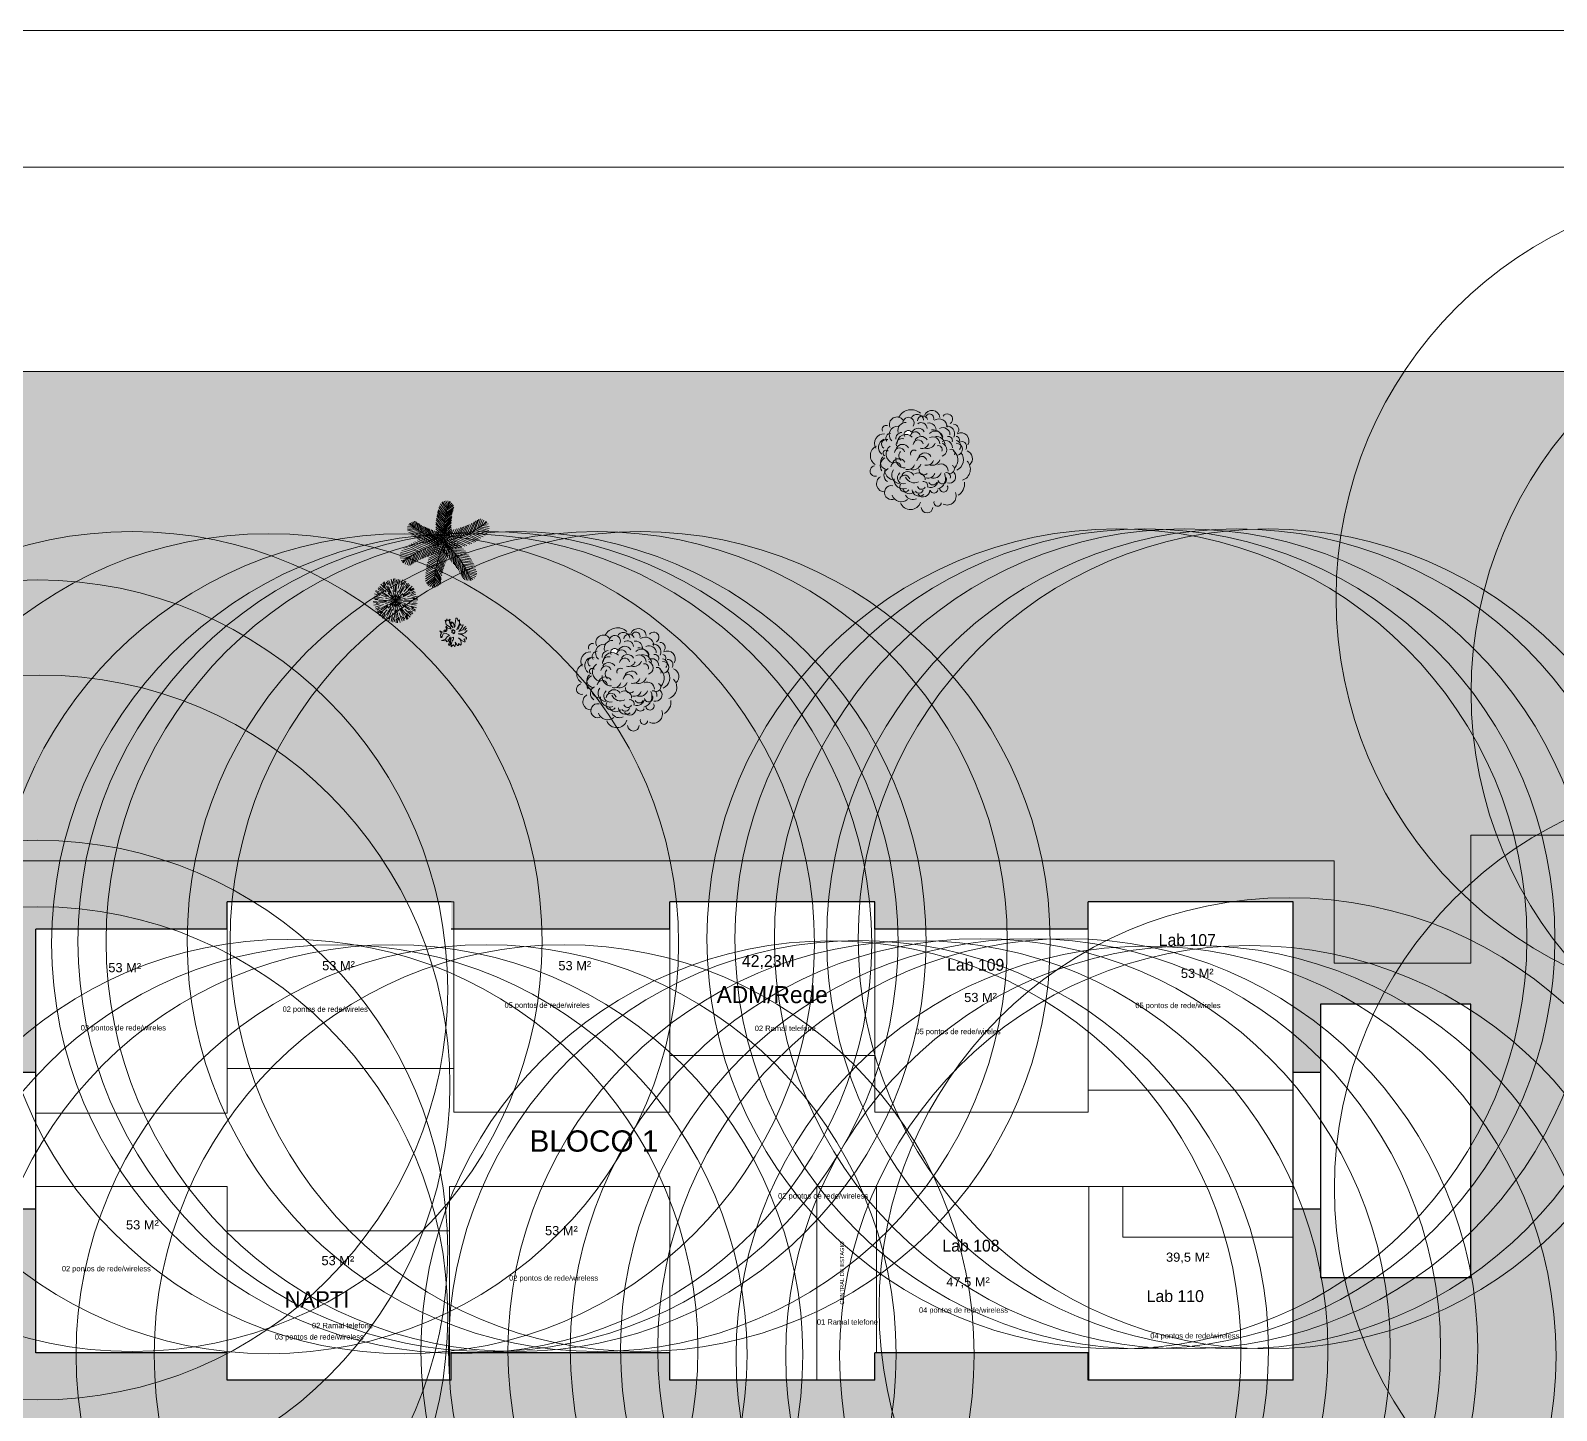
# Model space of a CAD drawing. Header units: millimetres. Extents: x 664 to 1534, y 1164 to 2765.
# Drawn here: x 732.8 to 788.6, y 1377.7 to 1428.2 of the extents above; entities that cross this region are included whole.
import ezdxf

# ---------------------------------------------------------------- set-up
doc = ezdxf.new("R2010")
doc.units = ezdxf.units.MM
doc.layers.get('0').update_dxf_attribs({"lineweight": 20})
for name, color, linetype, lineweight in [('Alambrado', 7, 'Continuous', 15), ('Arvores', 84, 'Continuous', 20), ('Barra', 9, 'Continuous', 9), ('Calçadas', 7, 'Continuous', 13), ('Jardim', 92, 'Continuous', 20), ('Linha', 6, 'Continuous', 20), ('Paredes', 5, 'Continuous', 25)]:
    doc.layers.add(name, color=color, linetype=linetype, lineweight=lineweight)
doc.styles.add('Arial', font='arial.ttf')
doc.linetypes.add('FENCELINE1', pattern='A,6.35,-2.54,[133,ltypeshp.shx,S=2.54,R=0,X=-2.54,Y=0],-2.54,25.4', length=36.83)
pattern_1 = [(210, (175.9079, -101.2197), (-0.26295997, -0.98137997), [0.1905, -1.24634]), (165, (175.9079, -101.2197), (-0.26296015, -0.98138064), [0.1905, -0.8255]), (255, (175.9079, -101.2197), (0.98138064, -0.26296015), [0.1905, -0.8255])]

msp = doc.modelspace()

# ---------------------------------------------------------------- hatches: boundary and pattern name
at = {"layer": 'Calçadas'}
h = msp.add_hatch(dxfattribs=at)
h.set_pattern_fill('AR-SAND', color=256, scale=0.02, angle=-90, style=0)
h.set_pattern_definition([(307.5, (-540.2502, 1911.4388), (0.97882647, 0.03200063), [0, -0.77216, 0, -0.8636, 0, -0.8255]), (277.5, (-540.2502, 1911.4388), (1.4336502, -0.8990466), [0, -0.41656, 0, -0.69596, 0, -0.2667]), (237.5, (-540.2502, 1912.0636), (0.00287437, -1.58198474), [0, -0.254, 0, -0.9144, 0, -1.1938]), (227.5, (-540.2502, 1912.0636), (0.4458586, -1.5271129), [0, -0.127, 0, -0.59944, 0, -0.6858])])
h.paths.add_polyline_path([(805.439, 1377.294), (818.648, 1354.894), (811.151, 1354.894), (811.151, 1344.494), (836.951, 1344.494), (836.951, 1354.894), (820.39, 1354.894), (807.181, 1377.294), (807.181, 1396.194), (796.981, 1396.194), (796.981, 1401.231), (807.181, 1401.231), (807.181, 1414.981), (805.681, 1414.981), (805.681, 1402.731), (795.481, 1402.731), (795.481, 1412.731), (801.481, 1412.731), (801.481, 1414.981), (793.981, 1414.981), (793.981, 1401.231), (789.981, 1401.231), (789.981, 1398.731), (785.481, 1398.731), (785.481, 1394.044), (780.481, 1394.044), (780.481, 1397.794), (731.481, 1397.794), (731.481, 1394.044), (724.981, 1394.044), (724.981, 1381.044), (731.481, 1381.044), (731.481, 1377.294), (784.281, 1377.294), (784.281, 1359.264), (727.481, 1359.264), (727.481, 1355.464), (720.481, 1355.464), (720.481, 1342.464), (727.481, 1342.464), (727.481, 1338.714), (785.781, 1338.714), (785.781, 1356.714), (795.081, 1356.714), (795.081, 1344.494), (808.281, 1344.494), (808.281, 1362.494), (798.646, 1362.494), (788.615, 1377.294)])
h.paths.add_polyline_path([(785.481, 1382.544), (779.981, 1382.544), (779.981, 1385.044), (778.981, 1385.044), (778.981, 1378.794), (771.481, 1378.794), (771.481, 1379.794), (763.681, 1379.794), (763.681, 1378.794), (756.181, 1378.794), (756.181, 1379.794), (748.181, 1379.794), (748.181, 1378.794), (739.981, 1378.794), (739.981, 1379.794), (732.981, 1379.794), (732.981, 1385.044), (731.981, 1385.044), (731.981, 1382.544), (726.481, 1382.544), (726.481, 1392.544), (731.981, 1392.544), (731.981, 1390.044), (732.981, 1390.044), (732.981, 1395.294), (739.981, 1395.294), (739.981, 1396.294), (748.181, 1396.294), (748.181, 1395.294), (756.181, 1395.294), (756.181, 1396.294), (763.681, 1396.294), (763.681, 1395.294), (771.481, 1395.294), (771.481, 1396.294), (778.981, 1396.294), (778.981, 1390.044), (779.981, 1390.044), (779.981, 1392.544), (785.481, 1392.544)], flags=16)
h.paths.add_polyline_path([(795.481, 1394.694), (805.681, 1394.694), (805.681, 1379.694), (795.481, 1379.694)], flags=16)
h.paths.add_polyline_path([(786.803, 1377.294), (796.834, 1362.494), (795.081, 1362.494), (795.081, 1359.264), (785.781, 1359.264), (785.781, 1377.294)], flags=16)
h.paths.add_polyline_path([(796.581, 1360.994), (806.781, 1360.994), (806.781, 1345.994), (796.581, 1345.994)], flags=16)
h.paths.add_polyline_path([(784.281, 1356.714), (784.281, 1341.214), (774.281, 1341.214), (774.281, 1340.214), (766.781, 1340.214), (766.781, 1341.214), (759.281, 1341.214), (759.281, 1340.214), (751.781, 1340.214), (751.781, 1341.214), (743.781, 1341.214), (743.781, 1340.214), (735.481, 1340.214), (735.481, 1341.214), (728.481, 1341.214), (728.481, 1346.464), (727.481, 1346.464), (727.481, 1343.964), (721.981, 1343.964), (721.981, 1353.964), (727.481, 1353.964), (727.481, 1351.464), (728.481, 1351.464), (728.481, 1356.714), (735.481, 1356.714), (735.481, 1357.714), (743.781, 1357.714), (743.781, 1356.714), (751.781, 1356.714), (751.781, 1357.714), (759.281, 1357.714), (759.281, 1356.714), (766.781, 1356.714), (766.781, 1357.714), (774.281, 1357.714), (774.281, 1356.714)], flags=16)
h.paths.add_polyline_path([(812.651, 1353.394), (835.451, 1353.394), (835.451, 1345.994), (812.651, 1345.994)], flags=16)
h.paths.add_polyline_path([(818.422, 1351.026), (831.633, 1351.026), (831.633, 1347.956), (818.422, 1347.956)], flags=8)
h.paths.add_polyline_path([(757.359, 1355.043), (757.359, 1342.283), (754.289, 1342.283), (754.289, 1355.043)], flags=8)
h.paths.add_polyline_path([(755.705, 1393.325), (755.705, 1380.931), (752.636, 1380.931), (752.636, 1393.325)], flags=8)
at = {"layer": 'Jardim'}
h = msp.add_hatch(dxfattribs=at)
h.set_pattern_fill('GRASS', color=256, scale=0.04, angle=120, style=0)
h.set_pattern_definition(pattern_1)
h.paths.add_polyline_path([(780.481, 1397.794), (780.481, 1394.044), (785.481, 1394.044), (785.481, 1398.731), (789.981, 1398.731), (789.981, 1401.231), (793.981, 1401.231), (793.981, 1414.981), (793.981, 1415.694), (731.481, 1415.694), (731.481, 1397.794)])
h.paths.add_polyline_path([(764.977, 1413.345, 0.189777), (764.751, 1413.387, -0.844364), (765.034, 1413.446, 0.161871)], flags=16)
h.paths.add_polyline_path([(754.234, 1405.365, 0.189777), (754.008, 1405.407, -0.844364), (754.291, 1405.466, 0.161871)], flags=16)
h.paths.add_polyline_path([(748.325, 1405.665), (748.336, 1405.699), (748.336, 1405.71)], flags=16)
h.paths.add_polyline_path([(748.291, 1406.149), (748.314, 1406.126), (748.314, 1406.171)], flags=16)
h.paths.add_polyline_path([(748.021, 1406.216), (748.019, 1406.22), (748.013, 1406.22)], flags=16)
h.paths.add_polyline_path([(748.55, 1406.419), (748.528, 1406.408), (748.526, 1406.415)], flags=16)
h.paths.add_polyline_path([(749.137, 1409.933), (749.142, 1409.951, -0.001814), (749.12, 1409.937)], flags=16)
h.paths.add_polyline_path([(748.798, 1408.301, 0.003187), (748.78, 1408.338), (748.775, 1408.31)], flags=16)
h.paths.add_polyline_path([(748.627, 1408.613), (748.631, 1408.643), (748.587, 1408.646), (748.584, 1408.621)], flags=16)
h.paths.add_polyline_path([(747.558, 1407.996), (747.545, 1407.983), (747.556, 1407.939, -0.004382)], flags=16)
h.paths.add_polyline_path([(746.859, 1409.969), (746.852, 1409.993), (746.831, 1409.99, 0.003187)], flags=16)
h.paths.add_polyline_path([(746.766, 1410.027), (746.8, 1410.029), (746.79, 1410.055), (746.739, 1410.064)], flags=16)
h.paths.add_polyline_path([(748.03, 1410.68), (748.05, 1410.695), (748.04, 1410.716, 0.003187)], flags=16)
h.paths.add_polyline_path([(747.965, 1409.52), (747.847, 1409.603), (747.834, 1409.647)], flags=16)
h.paths.add_polyline_path([(731.959, 1407.057), (731.959, 1403.932), (730.834, 1403.932), (730.834, 1407.057)], flags=9)
h = msp.add_hatch(dxfattribs=at)
h.set_pattern_fill('GRASS', color=256, scale=0.04, angle=120, style=0)
h.set_pattern_definition(pattern_1)
edge = h.paths.add_edge_path()
edge.add_line((720.481, 1355.464), (727.481, 1355.464))
edge.add_line((727.481, 1355.464), (727.481, 1359.264))
edge.add_line((727.481, 1359.264), (763.261, 1359.264))
edge.add_spline(control_points=[(763.261, 1359.264), (762.538, 1359.886), (760.728, 1361.739), (760.9, 1364.509), (761.012, 1366.294)], knot_values=[0, 0, 0, 0, 2.755825, 7.755327, 7.755327, 7.755327, 7.755327], degree=3, periodic=0)
edge.add_line((761.012, 1366.294), (761.012, 1377.294))
edge.add_line((761.012, 1377.294), (731.481, 1377.294))
edge.add_line((731.481, 1377.294), (731.481, 1381.044))
edge.add_line((731.481, 1381.044), (724.981, 1381.044))
edge.add_line((724.981, 1381.044), (710.981, 1381.044))
edge.add_arc((710.981, 1380.044), 1, 90, 180)
edge.add_line((709.981, 1380.044), (709.981, 1342.464))
edge.add_arc((708.981, 1342.464), 1, 270, 360, ccw=False)
edge.add_line((708.981, 1341.464), (704.981, 1341.464))
edge.add_arc((704.981, 1340.464), 1, 90, 180)
edge.add_line((703.981, 1340.464), (703.981, 1331.71))
edge.add_arc((704.981, 1331.71), 1, 180, 270)
edge.add_line((704.981, 1330.71), (709.981, 1330.71))
edge.add_line((709.981, 1330.71), (716.481, 1342.464))
edge.add_line((716.481, 1342.464), (720.481, 1342.464))
edge.add_line((720.481, 1342.464), (720.481, 1355.464))

# ---------------------------------------------------------------- linework, layer by layer
for p, q in [((673.5, 1428.173), (1006.219, 1428.173)), ((678.5, 1423.173), (1001.219, 1423.173))]:
    msp.add_line(p, q)
at = {"layer": 'Alambrado', "linetype": 'FENCELINE1', "ltscale": 0.07}
msp.add_line((988.981, 1415.694), (684.981, 1415.694), dxfattribs=at)
at = {"layer": 'Arvores'}
for p, q in [((747.977, 1410.473), (747.755, 1410.784)), ((747.994, 1410.546), (747.783, 1410.852)), ((748.008, 1410.603), (747.83, 1410.904)), ((748.026, 1410.667), (747.862, 1410.929)), ((748.04, 1410.716), (747.92, 1410.957)), ((748.06, 1410.778), (747.976, 1410.97)), ((747.99, 1410.531), (748.273, 1410.737)), ((748.014, 1410.623), (748.268, 1410.789)), ((748.03, 1410.68), (748.234, 1410.832)), ((748.049, 1410.743), (748.202, 1410.879)), ((748.081, 1410.833), (748.059, 1410.965)), ((748.077, 1410.827), (748.147, 1410.928)), ((746.809, 1410.006), (746.737, 1410.186)), ((746.859, 1409.969), (746.788, 1410.199)), ((746.905, 1409.937), (746.838, 1410.216)), ((746.98, 1409.887), (746.886, 1410.204)), ((747.022, 1409.86), (746.925, 1410.176)), ((747.913, 1409.849), (747.617, 1410.175)), ((747.913, 1409.911), (747.627, 1410.269)), ((747.915, 1409.99), (747.636, 1410.336)), ((747.92, 1410.068), (747.649, 1410.412)), ((747.927, 1410.156), (747.66, 1410.467)), ((747.935, 1410.223), (747.675, 1410.533)), ((747.944, 1410.291), (747.688, 1410.582)), ((747.958, 1410.373), (747.705, 1410.639)), ((747.964, 1410.407), (747.73, 1410.715)), ((747.913, 1409.939), (748.181, 1410.201)), ((747.915, 1409.99), (748.185, 1410.256)), ((747.919, 1410.055), (748.19, 1410.316)), ((747.926, 1410.14), (748.195, 1410.362)), ((747.932, 1410.198), (748.203, 1410.42)), ((747.94, 1410.265), (748.217, 1410.502)), ((747.952, 1410.339), (748.232, 1410.579)), ((747.962, 1410.4), (748.246, 1410.638)), ((747.978, 1410.479), (748.259, 1410.688)), ((748.831, 1409.78), (749.015, 1410.192)), ((748.898, 1409.814), (749.08, 1410.229)), ((748.986, 1409.86), (749.134, 1410.261)), ((749.042, 1409.891), (749.186, 1410.295)), ((749.142, 1409.951), (749.249, 1410.306)), ((749.203, 1409.989), (749.311, 1410.281)), ((749.27, 1410.033), (749.377, 1410.26)), ((749.359, 1410.095), (749.454, 1410.213)), ((746.831, 1409.99), (746.578, 1409.959)), ((746.781, 1410.028), (746.585, 1410.014)), ((746.87, 1409.962), (746.585, 1409.899)), ((746.921, 1409.926), (746.597, 1409.862)), ((746.739, 1410.064), (746.615, 1410.086)), ((746.967, 1409.895), (746.628, 1409.804)), ((746.744, 1410.058), (746.676, 1410.152)), ((747.027, 1409.857), (746.68, 1409.758)), ((747.081, 1409.825), (746.733, 1409.714)), ((747.109, 1409.808), (746.793, 1409.668)), ((747.178, 1409.77), (746.838, 1409.635)), ((747.236, 1409.74), (746.878, 1409.608)), ((747.293, 1409.713), (746.932, 1409.573)), ((747.087, 1409.821), (746.965, 1410.149)), ((747.369, 1409.678), (746.977, 1409.546)), ((747.138, 1409.792), (747.013, 1410.118)), ((747.437, 1409.649), (747.041, 1409.51)), ((747.2, 1409.759), (747.077, 1410.079)), ((747.507, 1409.622), (747.098, 1409.481)), ((747.257, 1409.73), (747.146, 1410.041)), ((747.307, 1409.706), (747.195, 1410.016)), ((747.381, 1409.673), (747.234, 1409.997)), ((747.437, 1409.649), (747.285, 1409.973)), ((747.732, 1409.391), (747.295, 1409.647)), ((747.482, 1409.632), (747.333, 1409.953)), ((747.535, 1409.612), (747.374, 1409.936)), ((747.821, 1409.413), (747.388, 1409.674)), ((747.585, 1409.594), (747.445, 1409.91)), ((747.641, 1409.576), (747.499, 1409.892)), ((747.891, 1409.429), (747.501, 1409.701)), ((747.692, 1409.561), (747.57, 1409.87)), ((747.958, 1409.442), (747.6, 1409.721)), ((747.915, 1409.734), (747.611, 1410.014)), ((747.92, 1409.659), (747.612, 1409.935)), ((747.914, 1409.786), (747.613, 1410.105)), ((747.924, 1409.6), (747.618, 1409.84)), ((747.93, 1409.545), (747.626, 1409.758)), ((747.742, 1409.546), (747.633, 1409.853)), ((747.938, 1409.483), (747.642, 1409.648)), ((747.805, 1409.53), (747.69, 1409.84)), ((748.033, 1409.455), (747.735, 1409.741)), ((747.874, 1409.514), (747.78, 1409.821)), ((747.859, 1409.473), (748.002, 1409.864)), ((747.913, 1409.879), (748.179, 1410.155)), ((747.913, 1409.823), (748.178, 1410.075)), ((747.914, 1409.76), (748.179, 1410.014)), ((747.917, 1409.705), (748.183, 1409.935)), ((747.92, 1409.65), (748.188, 1409.867)), ((747.926, 1409.581), (748.195, 1409.805)), ((747.935, 1409.506), (748.208, 1409.708)), ((747.95, 1409.489), (748.121, 1409.881)), ((748.033, 1409.506), (748.195, 1409.894)), ((748.099, 1409.521), (748.277, 1409.912)), ((748.165, 1409.537), (748.371, 1409.935)), ((748.239, 1409.557), (748.442, 1409.954)), ((748.304, 1409.576), (748.536, 1409.984)), ((748.374, 1409.597), (748.59, 1410.002)), ((748.433, 1409.617), (748.653, 1410.025)), ((748.433, 1409.617), (748.935, 1409.409)), ((748.508, 1409.644), (748.721, 1410.052)), ((748.524, 1409.649), (749.02, 1409.45)), ((748.606, 1409.681), (748.773, 1410.074)), ((748.624, 1409.688), (749.081, 1409.482)), ((748.672, 1409.708), (748.838, 1410.103)), ((748.7, 1409.72), (749.153, 1409.523)), ((748.748, 1409.742), (748.929, 1410.147)), ((748.777, 1409.755), (749.206, 1409.555)), ((748.868, 1409.799), (749.267, 1409.594)), ((748.906, 1409.818), (749.348, 1409.65)), ((748.979, 1409.856), (749.42, 1409.703)), ((749.058, 1409.901), (749.49, 1409.759)), ((749.12, 1409.937), (749.534, 1409.832)), ((749.189, 1409.98), (749.552, 1409.878)), ((749.241, 1410.014), (749.566, 1409.956)), ((749.308, 1410.059), (749.561, 1410.027)), ((749.365, 1410.103), (749.527, 1410.123)), ((746.749, 1408.973), (746.334, 1409.073)), ((746.811, 1409.01), (746.377, 1409.147)), ((746.89, 1409.055), (746.447, 1409.203)), ((746.962, 1409.094), (746.518, 1409.258)), ((747, 1409.114), (746.598, 1409.314)), ((747.09, 1409.159), (746.659, 1409.354)), ((747.167, 1409.194), (746.712, 1409.387)), ((747.243, 1409.227), (746.783, 1409.428)), ((746.97, 1409.098), (746.793, 1408.681)), ((747.343, 1409.267), (746.844, 1409.461)), ((747.037, 1409.133), (746.857, 1408.719)), ((747.433, 1409.3), (746.928, 1409.503)), ((747.12, 1409.172), (746.942, 1408.765)), ((747.524, 1409.331), (747.003, 1409.538)), ((747.195, 1409.206), (747.033, 1408.81)), ((747.261, 1409.234), (747.098, 1408.84)), ((747.596, 1409.354), (747.11, 1409.582)), ((747.358, 1409.273), (747.149, 1408.862)), ((747.562, 1409.602), (747.179, 1409.443)), ((747.67, 1409.375), (747.19, 1409.612)), ((747.433, 1409.3), (747.217, 1408.89)), ((747.618, 1409.583), (747.239, 1409.417)), ((747.492, 1409.32), (747.281, 1408.914)), ((747.665, 1409.568), (747.319, 1409.386)), ((747.561, 1409.343), (747.334, 1408.933)), ((747.798, 1409.084), (747.36, 1408.872)), ((747.733, 1409.549), (747.39, 1409.363)), ((747.821, 1409.138), (747.394, 1408.967)), ((747.627, 1409.363), (747.427, 1408.963)), ((747.855, 1409.214), (747.427, 1409.048)), ((747.883, 1409.273), (747.47, 1409.145)), ((747.787, 1409.534), (747.477, 1409.337)), ((747.7, 1409.383), (747.499, 1408.983)), ((747.911, 1409.328), (747.511, 1409.227)), ((747.838, 1409.522), (747.552, 1409.319)), ((747.943, 1409.389), (747.572, 1409.335)), ((747.766, 1409.4), (747.592, 1409.007)), ((747.895, 1409.509), (747.656, 1409.298)), ((747.832, 1409.416), (747.674, 1409.025)), ((747.915, 1409.433), (747.748, 1409.04)), ((747.809, 1409.11), (747.984, 1408.743)), ((747.831, 1409.468), (748.126, 1409.179)), ((747.834, 1409.167), (748.019, 1408.823)), ((747.86, 1409.223), (748.051, 1408.892)), ((748.005, 1409.45), (747.866, 1409.058)), ((747.893, 1409.292), (748.083, 1408.953)), ((747.907, 1409.481), (748.262, 1409.198)), ((747.984, 1409.377), (747.909, 1409.006)), ((747.931, 1409.367), (748.135, 1409.048)), ((747.965, 1409.393), (748.331, 1409.478)), ((747.973, 1409.494), (748.36, 1409.217)), ((748.047, 1409.321), (747.993, 1408.936)), ((748.017, 1409.348), (748.427, 1409.398)), ((748.044, 1409.508), (748.474, 1409.243)), ((748.103, 1409.269), (748.044, 1408.89)), ((748.063, 1409.306), (748.494, 1409.337)), ((748.147, 1409.226), (748.1, 1408.838)), ((748.11, 1409.262), (748.57, 1409.263)), ((748.133, 1409.529), (748.567, 1409.269)), ((748.191, 1409.182), (748.161, 1408.776)), ((748.17, 1409.203), (748.63, 1409.198)), ((748.195, 1409.545), (748.672, 1409.302)), ((748.238, 1409.132), (748.207, 1408.726)), ((748.211, 1409.161), (748.695, 1409.122)), ((748.258, 1409.11), (748.744, 1409.062)), ((748.28, 1409.086), (748.266, 1408.659)), ((748.269, 1409.565), (748.753, 1409.331)), ((748.304, 1409.059), (748.807, 1408.977)), ((748.342, 1409.587), (748.86, 1409.375)), ((746.629, 1408.895), (746.304, 1408.949)), ((746.563, 1408.849), (746.309, 1408.878)), ((746.681, 1408.929), (746.316, 1409.027)), ((746.506, 1408.805), (746.344, 1408.783)), ((746.512, 1408.812), (746.419, 1408.694)), ((746.6, 1408.875), (746.496, 1408.647)), ((746.667, 1408.92), (746.562, 1408.627)), ((746.727, 1408.959), (746.625, 1408.602)), ((746.827, 1409.019), (746.687, 1408.615)), ((746.883, 1409.051), (746.739, 1408.648)), ((747.63, 1408.547), (747.25, 1408.347)), ((747.648, 1408.622), (747.256, 1408.403)), ((747.666, 1408.695), (747.266, 1408.477)), ((747.693, 1408.789), (747.276, 1408.539)), ((747.719, 1408.872), (747.292, 1408.623)), ((747.748, 1408.954), (747.309, 1408.696)), ((747.773, 1409.019), (747.337, 1408.798)), ((747.637, 1408.576), (747.83, 1408.221)), ((747.654, 1408.649), (747.848, 1408.312)), ((747.671, 1408.712), (747.863, 1408.375)), ((747.698, 1408.803), (747.876, 1408.424)), ((747.719, 1408.872), (747.894, 1408.489)), ((747.738, 1408.926), (747.912, 1408.547)), ((747.761, 1408.988), (747.928, 1408.596)), ((747.783, 1409.046), (747.959, 1408.68)), ((748.324, 1409.035), (748.299, 1408.62)), ((748.361, 1408.992), (748.337, 1408.572)), ((748.361, 1408.992), (748.849, 1408.915)), ((748.406, 1408.936), (748.377, 1408.518)), ((748.464, 1408.861), (748.407, 1408.477)), ((748.415, 1408.924), (748.895, 1408.842)), ((748.502, 1408.808), (748.444, 1408.423)), ((748.475, 1408.846), (748.927, 1408.788)), ((748.545, 1408.746), (748.493, 1408.346)), ((748.518, 1408.785), (748.963, 1408.723)), ((748.591, 1408.677), (748.538, 1408.27)), ((748.561, 1408.722), (748.989, 1408.673)), ((748.627, 1408.619), (748.571, 1408.211)), ((748.673, 1408.541), (748.597, 1408.16)), ((748.611, 1408.644), (749.018, 1408.613)), ((748.632, 1408.612), (749.054, 1408.532)), ((748.67, 1408.547), (749.084, 1408.456)), ((745.761, 1407.832), (745.675, 1407.969)), ((745.792, 1407.875), (745.71, 1407.996)), ((745.857, 1407.898), (745.796, 1407.986)), ((745.918, 1407.876), (745.83, 1408.04)), ((746.003, 1407.746), (745.901, 1408.05)), ((746.02, 1407.907), (745.976, 1408.101)), ((746.095, 1407.641), (746.034, 1408.018)), ((746.074, 1407.952), (746.067, 1408.113)), ((746.122, 1407.974), (746.112, 1408.119)), ((746.19, 1407.96), (746.181, 1408.068)), ((746.231, 1407.911), (746.237, 1408.097)), ((746.24, 1407.756), (746.304, 1408.07)), ((746.267, 1407.62), (746.403, 1407.976)), ((746.335, 1407.887), (746.394, 1408.077)), ((746.405, 1407.899), (746.479, 1408.042)), ((746.457, 1407.894), (746.521, 1408.025)), ((746.509, 1407.848), (746.555, 1407.946)), ((746.52, 1407.785), (746.619, 1407.943)), ((747.593, 1408.345), (747.239, 1408.11)), ((747.605, 1408.419), (747.24, 1408.192)), ((747.581, 1408.264), (747.241, 1408.029)), ((747.612, 1408.457), (747.244, 1408.281)), ((747.573, 1408.199), (747.269, 1407.957)), ((747.566, 1408.126), (747.293, 1407.918)), ((747.562, 1408.069), (747.341, 1407.866)), ((747.558, 1407.996), (747.395, 1407.83)), ((747.556, 1407.939), (747.589, 1407.806)), ((747.56, 1408.037), (747.666, 1407.835)), ((747.565, 1408.11), (747.717, 1407.871)), ((747.571, 1408.175), (747.77, 1407.903)), ((747.583, 1408.281), (747.796, 1407.955)), ((747.591, 1408.339), (747.8, 1408.011)), ((747.606, 1408.427), (747.807, 1408.068)), ((747.619, 1408.495), (747.816, 1408.134)), ((748.702, 1408.49), (748.622, 1408.109)), ((748.751, 1408.397), (748.665, 1408.071)), ((748.71, 1408.475), (749.112, 1408.38)), ((748.78, 1408.338), (748.726, 1408.06)), ((748.741, 1408.417), (749.112, 1408.302)), ((748.774, 1408.352), (749.104, 1408.258)), ((748.811, 1408.272), (748.786, 1408.045)), ((748.798, 1408.301), (749.077, 1408.191)), ((748.828, 1408.234), (749.04, 1408.139)), ((748.851, 1408.182), (748.868, 1408.046)), ((748.852, 1408.173), (748.968, 1408.08)), ((745.538, 1407.4), (745.351, 1407.406)), ((745.562, 1407.504), (745.372, 1407.562)), ((745.693, 1407.408), (745.379, 1407.472)), ((745.55, 1407.573), (745.407, 1407.648)), ((745.555, 1407.625), (745.424, 1407.689)), ((745.829, 1407.435), (745.472, 1407.571)), ((745.6, 1407.677), (745.503, 1407.724)), ((745.664, 1407.689), (745.506, 1407.787)), ((745.803, 1407.619), (745.563, 1407.831)), ((745.853, 1407.463), (745.588, 1407.606)), ((745.737, 1407.767), (745.602, 1407.912)), ((745.9, 1407.464), (745.624, 1407.643)), ((745.934, 1407.574), (745.693, 1407.87)), ((746.014, 1407.344), (745.772, 1407.409)), ((745.969, 1407.586), (745.811, 1407.842)), ((746.01, 1407.564), (745.86, 1407.857)), ((746.049, 1407.402), (745.871, 1407.58)), ((746.14, 1407.309), (745.898, 1407.439)), ((746.14, 1407.309), (745.955, 1407.429)), ((746.14, 1407.309), (745.995, 1407.543)), ((746.14, 1407.309), (746.04, 1407.505)), ((746.108, 1407.436), (746.043, 1407.678)), ((746.131, 1407.635), (746.122, 1407.936)), ((746.14, 1407.309), (746.132, 1407.584)), ((746.14, 1407.309), (746.271, 1407.551)), ((746.14, 1407.309), (746.152, 1407.529)), ((746.14, 1407.309), (746.26, 1407.494)), ((746.14, 1407.309), (746.375, 1407.453)), ((746.14, 1407.309), (746.337, 1407.409)), ((746.155, 1407.595), (746.172, 1407.923)), ((746.176, 1407.435), (746.241, 1407.677)), ((746.234, 1407.4), (746.412, 1407.578)), ((746.267, 1407.341), (746.51, 1407.406)), ((746.295, 1407.596), (746.438, 1407.861)), ((746.296, 1407.549), (746.475, 1407.825)), ((746.395, 1407.439), (746.688, 1407.588)), ((746.406, 1407.515), (746.701, 1407.756)), ((746.418, 1407.48), (746.674, 1407.638)), ((746.45, 1407.646), (746.663, 1407.886)), ((746.473, 1407.354), (746.85, 1407.415)), ((746.578, 1407.446), (746.881, 1407.548)), ((746.599, 1407.712), (746.744, 1407.847)), ((746.664, 1407.687), (746.801, 1407.774)), ((746.707, 1407.657), (746.828, 1407.739)), ((746.707, 1407.531), (746.872, 1407.619)), ((746.73, 1407.592), (746.818, 1407.653)), ((746.739, 1407.429), (746.932, 1407.473)), ((746.783, 1407.375), (746.945, 1407.382)), ((747.558, 1407.931), (747.483, 1407.802)), ((745.475, 1407.29), (745.329, 1407.28)), ((745.497, 1407.242), (745.336, 1407.236)), ((745.542, 1407.188), (745.348, 1407.144)), ((745.488, 1407.358), (745.381, 1407.349)), ((745.703, 1407.171), (745.399, 1407.069)), ((745.573, 1407.086), (745.409, 1406.998)), ((745.808, 1407.263), (745.431, 1407.202)), ((745.574, 1406.96), (745.452, 1406.878)), ((745.551, 1407.025), (745.462, 1406.964)), ((745.616, 1406.93), (745.48, 1406.843)), ((745.814, 1407.299), (745.513, 1407.29)), ((745.854, 1407.323), (745.526, 1407.34)), ((745.682, 1406.905), (745.537, 1406.77)), ((745.875, 1407.103), (745.579, 1406.861)), ((745.885, 1407.178), (745.592, 1407.029)), ((745.863, 1407.137), (745.606, 1406.979)), ((745.83, 1406.971), (745.618, 1406.731)), ((745.76, 1406.833), (745.662, 1406.674)), ((746.013, 1407.276), (745.771, 1407.211)), ((745.984, 1407.068), (745.806, 1406.792)), ((745.986, 1407.021), (745.843, 1406.756)), ((746.14, 1407.309), (745.865, 1407.3)), ((746.046, 1407.217), (745.869, 1407.04)), ((746.014, 1406.998), (745.878, 1406.641)), ((746.14, 1407.309), (745.906, 1407.164)), ((746.14, 1407.309), (745.92, 1407.32)), ((746.14, 1407.309), (745.944, 1407.208)), ((746.041, 1406.861), (745.977, 1406.547)), ((746.14, 1407.309), (746.01, 1407.066)), ((746.14, 1407.309), (746.02, 1407.123)), ((746.105, 1407.183), (746.04, 1406.94)), ((746.126, 1407.022), (746.109, 1406.694)), ((746.14, 1407.309), (746.129, 1407.088)), ((746.14, 1407.309), (746.416, 1407.317)), ((746.14, 1407.309), (746.241, 1407.112)), ((746.14, 1407.309), (746.285, 1407.074)), ((746.14, 1407.309), (746.326, 1407.188)), ((746.14, 1407.309), (746.383, 1407.178)), ((746.14, 1407.309), (746.361, 1407.297)), ((746.14, 1407.309), (746.148, 1407.033)), ((746.15, 1406.982), (746.159, 1406.681)), ((746.173, 1407.182), (746.238, 1406.939)), ((746.186, 1406.976), (746.247, 1406.599)), ((746.232, 1407.215), (746.409, 1407.037)), ((746.266, 1407.273), (746.509, 1407.208)), ((746.271, 1407.053), (746.42, 1406.761)), ((746.278, 1406.871), (746.379, 1406.567)), ((746.312, 1407.031), (746.47, 1406.775)), ((746.346, 1407.043), (746.588, 1406.747)), ((746.381, 1407.153), (746.657, 1406.974)), ((746.426, 1407.294), (746.755, 1407.277)), ((746.428, 1407.154), (746.693, 1407.011)), ((746.451, 1407.182), (746.808, 1407.046)), ((746.467, 1407.318), (746.768, 1407.327)), ((746.478, 1406.999), (746.718, 1406.786)), ((746.544, 1406.85), (746.679, 1406.705)), ((746.588, 1407.209), (746.902, 1407.145)), ((746.616, 1406.929), (746.775, 1406.83)), ((746.68, 1406.94), (746.777, 1406.894)), ((746.719, 1407.114), (746.908, 1407.055)), ((746.726, 1406.992), (746.857, 1406.928)), ((746.73, 1407.044), (746.874, 1406.969)), ((746.742, 1407.217), (746.929, 1407.212)), ((746.792, 1407.259), (746.899, 1407.268)), ((746.806, 1407.327), (746.951, 1407.337)), ((745.772, 1406.769), (745.725, 1406.672)), ((745.824, 1406.723), (745.76, 1406.592)), ((745.876, 1406.719), (745.801, 1406.575)), ((745.945, 1406.73), (745.887, 1406.541)), ((746.049, 1406.706), (746.043, 1406.52)), ((746.091, 1406.657), (746.1, 1406.549)), ((746.159, 1406.643), (746.169, 1406.498)), ((746.206, 1406.666), (746.213, 1406.504)), ((746.261, 1406.71), (746.305, 1406.517)), ((746.362, 1406.742), (746.451, 1406.577)), ((746.424, 1406.719), (746.485, 1406.631)), ((746.489, 1406.742), (746.571, 1406.621)), ((746.519, 1406.785), (746.606, 1406.648)), ((747.999, 1406.554), (747.954, 1406.599)), ((747.954, 1406.599), (747.988, 1406.441)), ((747.988, 1406.374), (747.976, 1406.34)), ((747.976, 1406.34), (748.033, 1406.228)), ((747.988, 1406.441), (748.156, 1406.329)), ((748.044, 1406.306), (747.988, 1406.374)), ((747.988, 1406.273), (748.021, 1406.216)), ((748.033, 1406.228), (747.988, 1406.273)), ((748.021, 1406.644), (747.999, 1406.554)), ((748.055, 1406.576), (748.021, 1406.644)), ((748.134, 1406.295), (748.044, 1406.306)), ((748.134, 1406.633), (748.055, 1406.576)), ((748.111, 1406.565), (748.134, 1406.633)), ((748.111, 1406.52), (748.111, 1406.565)), ((748.168, 1406.385), (748.111, 1406.52)), ((748.179, 1406.273), (748.134, 1406.295)), ((748.156, 1406.531), (748.168, 1406.441)), ((748.213, 1406.475), (748.156, 1406.531)), ((748.156, 1406.329), (748.179, 1406.273)), ((748.168, 1406.441), (748.246, 1406.318)), ((748.246, 1406.318), (748.168, 1406.385)), ((748.246, 1406.509), (748.201, 1406.531)), ((748.201, 1406.531), (748.213, 1406.475)), ((748.269, 1406.441), (748.246, 1406.509)), ((748.303, 1406.329), (748.269, 1406.441)), ((748.325, 1406.396), (748.303, 1406.329)), ((748.336, 1406.554), (748.314, 1406.441)), ((748.314, 1406.441), (748.325, 1406.396)), ((748.348, 1406.666), (748.336, 1406.554)), ((748.393, 1406.666), (748.348, 1406.666)), ((748.381, 1406.261), (748.415, 1406.34)), ((748.449, 1406.284), (748.381, 1406.261)), ((748.415, 1406.599), (748.393, 1406.666)), ((748.438, 1406.565), (748.415, 1406.599)), ((748.415, 1406.34), (748.471, 1406.43)), ((748.483, 1406.61), (748.438, 1406.565)), ((748.471, 1406.374), (748.449, 1406.284)), ((748.46, 1406.183), (748.528, 1406.273)), ((748.471, 1406.43), (748.483, 1406.52)), ((748.494, 1406.441), (748.471, 1406.374)), ((748.483, 1406.52), (748.483, 1406.61)), ((748.516, 1406.464), (748.494, 1406.441)), ((748.528, 1406.408), (748.516, 1406.464)), ((748.55, 1406.419), (748.528, 1406.408)), ((748.528, 1406.273), (748.595, 1406.363)), ((748.618, 1406.43), (748.55, 1406.419)), ((748.595, 1406.363), (748.618, 1406.43)), ((748.651, 1406.318), (748.606, 1406.25)), ((748.674, 1406.34), (748.651, 1406.318)), ((748.719, 1406.363), (748.674, 1406.34)), ((748.674, 1406.228), (748.685, 1406.273)), ((748.685, 1406.273), (748.741, 1406.306)), ((747.763, 1406.205), (747.819, 1406.126)), ((747.864, 1406.16), (747.763, 1406.205)), ((747.819, 1406.126), (747.785, 1406.059)), ((747.785, 1406.059), (747.796, 1405.946)), ((747.796, 1405.946), (747.808, 1406.014)), ((747.808, 1406.014), (747.841, 1405.946)), ((747.954, 1405.89), (747.819, 1405.856)), ((747.819, 1405.856), (747.943, 1405.845)), ((747.841, 1405.946), (747.853, 1406.014)), ((747.853, 1406.014), (747.886, 1406.093)), ((748.01, 1406.183), (747.864, 1406.16)), ((747.886, 1406.093), (747.999, 1406.115)), ((747.988, 1406.216), (747.898, 1406.205)), ((747.898, 1406.205), (748.01, 1406.183)), ((747.931, 1406.25), (747.988, 1406.216)), ((748.021, 1406.216), (747.931, 1406.25)), ((747.943, 1405.845), (748.033, 1405.879)), ((748.033, 1405.991), (747.954, 1405.89)), ((747.999, 1406.115), (748.111, 1406.048)), ((748.033, 1405.879), (747.999, 1405.811)), ((747.999, 1405.811), (748.066, 1405.823)), ((748.111, 1406.048), (748.033, 1405.991)), ((748.066, 1405.823), (748.089, 1405.901)), ((748.111, 1405.789), (748.078, 1405.71)), ((748.078, 1405.71), (748.1, 1405.654)), ((748.089, 1405.901), (748.145, 1405.991)), ((748.1, 1405.654), (748.123, 1405.733)), ((748.145, 1405.991), (748.111, 1405.789)), ((748.123, 1405.733), (748.134, 1405.688)), ((748.134, 1405.688), (748.156, 1405.733)), ((748.156, 1405.733), (748.168, 1405.935)), ((748.168, 1405.935), (748.258, 1405.98)), ((748.19, 1405.755), (748.179, 1405.688)), ((748.19, 1406.216), (748.224, 1406.205)), ((748.235, 1406.216), (748.19, 1406.216)), ((748.224, 1406.205), (748.19, 1406.149)), ((748.19, 1406.149), (748.213, 1406.171)), ((748.224, 1405.856), (748.19, 1405.755)), ((748.213, 1406.171), (748.224, 1406.126)), ((748.224, 1406.239), (748.235, 1406.216)), ((748.269, 1406.239), (748.224, 1406.239)), ((748.224, 1406.126), (748.235, 1406.138)), ((748.246, 1405.879), (748.224, 1405.856)), ((748.235, 1406.138), (748.269, 1406.104)), ((748.258, 1405.913), (748.246, 1405.879)), ((748.258, 1405.98), (748.258, 1405.913)), ((748.258, 1405.71), (748.314, 1405.62)), ((748.258, 1405.665), (748.258, 1405.71)), ((748.28, 1406.25), (748.269, 1406.239)), ((748.269, 1406.104), (748.28, 1406.138)), ((748.28, 1406.216), (748.28, 1406.25)), ((748.314, 1406.216), (748.28, 1406.216)), ((748.28, 1406.138), (748.314, 1406.126)), ((748.291, 1406.149), (748.314, 1406.171)), ((748.314, 1406.126), (748.291, 1406.149)), ((748.314, 1406.171), (748.314, 1406.216)), ((748.325, 1405.789), (748.37, 1405.721)), ((748.336, 1405.744), (748.325, 1405.789)), ((748.336, 1405.699), (748.336, 1405.744)), ((748.37, 1405.721), (748.404, 1405.665)), ((748.438, 1406.093), (748.494, 1406.093)), ((748.573, 1406.059), (748.438, 1406.093)), ((748.494, 1405.913), (748.449, 1405.946)), ((748.449, 1405.946), (748.539, 1405.868)), ((748.449, 1405.676), (748.449, 1405.744)), ((748.449, 1405.744), (748.483, 1405.721)), ((748.606, 1406.25), (748.46, 1406.183)), ((748.483, 1405.721), (748.516, 1405.688)), ((748.494, 1406.093), (748.595, 1406.093)), ((748.528, 1405.834), (748.494, 1405.913)), ((748.539, 1405.789), (748.528, 1405.834)), ((748.539, 1405.868), (748.651, 1405.811)), ((748.539, 1405.699), (748.539, 1405.789)), ((748.629, 1406.025), (748.573, 1406.059)), ((748.595, 1406.093), (748.674, 1406.138)), ((748.708, 1405.98), (748.629, 1406.025)), ((748.64, 1405.901), (748.663, 1405.913)), ((748.674, 1405.856), (748.64, 1405.901)), ((748.651, 1405.811), (748.685, 1405.811)), ((748.663, 1405.913), (748.741, 1405.901)), ((748.719, 1406.25), (748.674, 1406.228)), ((748.674, 1406.138), (748.764, 1406.216)), ((748.685, 1405.811), (748.674, 1405.856)), ((748.741, 1405.946), (748.708, 1405.98)), ((748.741, 1405.901), (748.741, 1405.946)), ((748.179, 1405.688), (748.179, 1405.62)), ((748.179, 1405.62), (748.213, 1405.665)), ((748.213, 1405.665), (748.224, 1405.643)), ((748.224, 1405.643), (748.224, 1405.688)), ((748.224, 1405.688), (748.235, 1405.654)), ((748.235, 1405.699), (748.258, 1405.665)), ((748.235, 1405.654), (748.235, 1405.699)), ((748.314, 1405.62), (748.325, 1405.665)), ((748.325, 1405.665), (748.336, 1405.699)), ((748.404, 1405.665), (748.449, 1405.665)), ((748.449, 1405.665), (748.449, 1405.676)), ((748.516, 1405.688), (748.539, 1405.699))]:
    msp.add_line(p, q, dxfattribs=at)
for centre, radius, start, end in [((750.816, 1409.864), 2.903, 158.0996, 187.8463), ((747.285, 1412.975), 3.548, 278.5439, 308.2906), ((748.467, 1412.191), 2.742, 228.5391, 258.2858), ((748.616, 1405.955), 3.548, 99.1509, 128.8976), ((750.781, 1407.855), 3.226, 151.292, 181.0387), ((745.875, 1406.936), 3.226, 20.1895, 49.9362)]:
    msp.add_arc(centre, radius, start, end, dxfattribs=at)
at = {"layer": 'Barra'}
for points in [[(739.981, 1396.294), (748.273, 1396.294), (748.273, 1390.196), (739.981, 1390.196)], [(756.181, 1396.294), (763.681, 1396.294), (763.681, 1390.668), (756.181, 1390.668)], [(771.481, 1396.294), (778.981, 1396.294), (778.981, 1389.396), (771.481, 1389.396)], [(756.181, 1395.294), (748.273, 1395.294), (748.273, 1388.591), (756.181, 1388.591)], [(763.681, 1395.294), (771.481, 1395.294), (771.481, 1388.591), (763.681, 1388.591)], [(739.981, 1379.794), (732.981, 1379.794), (732.981, 1385.878), (739.981, 1385.878)], [(756.181, 1379.794), (748.116, 1379.794), (748.116, 1385.878), (756.181, 1385.878)], [(739.981, 1378.794), (748.116, 1378.794), (748.116, 1384.258), (739.981, 1384.258)], [(771.481, 1379.794), (771.481, 1379.794), (771.481, 1379.794), (771.481, 1379.794)], [(771.481, 1379.794), (771.481, 1379.794), (771.481, 1379.794), (771.481, 1379.794)], [(777.382, 1378.794), (776.289, 1378.794), (776.289, 1378.794), (777.382, 1378.794)]]:
    msp.add_lwpolyline(points, close=True, dxfattribs=at)
for points in [[(739.981, 1388.559), (732.981, 1388.559), (732.981, 1395.294), (739.981, 1395.294)], [(739.981, 1390.196), (739.981, 1388.559)], [(763.743, 1385.878), (761.556, 1385.878), (761.556, 1378.794), (763.681, 1378.794), (763.681, 1379.794)], [(763.681, 1379.794), (771.503, 1379.794), (771.503, 1385.878), (763.743, 1385.878), (763.743, 1379.794)], [(778.981, 1378.794), (778.981, 1385.878), (771.503, 1385.878), (771.503, 1378.794)], [(778.981, 1385.878), (778.981, 1384.018), (772.746, 1384.018), (772.746, 1385.878)]]:
    msp.add_lwpolyline(points, dxfattribs=at)
for centre in [(795.551, 1407.42), (800.491, 1403.94), (736.502, 1394.84), (741.499, 1394.759), (746.468, 1394.759), (748.561, 1394.767), (749.524, 1394.839), (750.551, 1394.839), (753.519, 1394.839), (755.089, 1394.839), (772.532, 1394.936), (773.558, 1394.936), (775, 1394.936), (776.917, 1394.936), (778.066, 1394.936), (733.05, 1393.068), (733.131, 1389.59), (795.491, 1385.803), (733.051, 1383.543), (778.831, 1381.441), (733.051, 1381.111), (742.202, 1379.919), (744, 1379.724), (746.043, 1379.724), (749.456, 1379.724), (752.31, 1379.724), (762.072, 1379.864), (763.078, 1379.874), (765.254, 1379.868), (767.534, 1379.944), (769.372, 1379.944), (770.733, 1379.944), (773.598, 1379.671), (775.415, 1379.691), (777.387, 1379.694)]:
    msp.add_circle(centre, 15, dxfattribs=at)
at = {"layer": 'Calçadas'}
for p, q in [((789.981, 1398.731), (785.481, 1398.731)), ((785.481, 1394.044), (785.481, 1398.731)), ((780.481, 1397.794), (731.481, 1397.794)), ((780.481, 1394.044), (780.481, 1397.794)), ((785.481, 1394.044), (780.481, 1394.044))]:
    msp.add_line(p, q, dxfattribs=at)
at = {"layer": 'Jardim'}
for centre, radius, start, end in [((765.005, 1413.78), 0.518, 48.2834, 152.854), ((765.225, 1413.893), 0.237, 6.5295, 158.4005), ((765.765, 1413.975), 0.297, 7.9827, 156.8545), ((765.676, 1413.989), 0.153, 342.9367, 170.0573), ((766.331, 1413.951), 0.192, 303.6973, 143.0937), ((764.093, 1413.573), 0.152, 71.5063, 201.7296), ((764.51, 1413.387), 0.311, 86.856, 228.444), ((764.485, 1413.759), 0.275, 35.1074, 205.1356), ((764.805, 1413.547), 0.285, 85.3506, 196.4803), ((764.907, 1413.816), 0.205, 325.4011, 171.5595), ((764.897, 1413.392), 0.147, 34.3407, 210.9284), ((765.268, 1413.372), 0.25, 28.9375, 153.1959), ((765.426, 1413.871), 0.196, 21.1669, 173.9023), ((765.37, 1413.611), 0.215, 0.9196, 124.7556), ((765.652, 1413.55), 0.265, 4.1483, 99.3785), ((765.778, 1413.188), 0.379, 8.24, 94.0926), ((766.02, 1413.654), 0.307, 359.9282, 123.5116), ((766.163, 1413.382), 0.261, 0.1867, 116.6336), ((766.318, 1413.425), 0.274, 332.7277, 97.9818), ((766.55, 1413.571), 0.196, 318.8801, 88.3128), ((763.897, 1412.618), 0.384, 114.1955, 237.7789), ((764.006, 1413.075), 0.343, 86.9949, 212.2491), ((764.135, 1412.92), 0.326, 114.4539, 230.9009), ((764.092, 1413.042), 0.171, 69.8962, 241.5693), ((764.268, 1413.255), 0.187, 92.3708, 216.9054), ((764.443, 1412.68), 0.355, 125.7229, 251.5126), ((764.679, 1413.231), 0.238, 93.3457, 183.3969), ((764.667, 1413.032), 0.209, 71.8554, 194.9848), ((764.69, 1412.78), 0.25, 28.9375, 153.1959), ((764.811, 1413.079), 0.314, 42.6578, 182.2174), ((765.157, 1413.31), 0.184, 13.7742, 173.7209), ((765.263, 1413.009), 0.184, 13.7742, 173.7209), ((765.374, 1413.071), 0.25, 28.9375, 153.1959), ((765.399, 1413.151), 0.268, 255.9523, 339.9373), ((765.595, 1413.185), 0.304, 253.9728, 339.8253), ((765.791, 1413.043), 0.261, 0.1867, 116.6336), ((765.886, 1413.235), 0.284, 11.4556, 137.2453), ((765.918, 1412.982), 0.335, 10.2196, 94.2046), ((765.992, 1412.836), 0.15, 338.1035, 102.6381), ((766.056, 1412.836), 0.251, 288.3906, 67.9501), ((766.256, 1412.907), 0.261, 0.1867, 116.6336), ((766.363, 1413.174), 0.15, 338.1035, 102.6381), ((766.638, 1412.978), 0.189, 313.6906, 86.2128), ((766.659, 1412.85), 0.22, 280.8401, 90.8683), ((766.652, 1413.197), 0.122, 317.239, 87.4624), ((766.832, 1413.165), 0.286, 328.9861, 117.9131), ((766.837, 1412.946), 0.198, 328.2998, 96.1253), ((764.204, 1412.251), 0.331, 118.4156, 213.6457), ((764.146, 1412.371), 0.264, 129.8676, 268.3147), ((764.085, 1412.706), 0.107, 46.3669, 243.3451), ((764.559, 1412.256), 0.25, 28.9375, 153.1959), ((764.58, 1412.718), 0.184, 13.7742, 173.7209), ((764.773, 1412.499), 0.329, 171.2184, 271.4428), ((764.778, 1412.618), 0.223, 138.3086, 232.0771), ((765.112, 1412.69), 0.132, 51.5605, 204.1412), ((765.4, 1412.404), 0.184, 13.7742, 173.7209), ((765.51, 1412.466), 0.25, 28.9375, 153.1959), ((765.572, 1412.533), 0.268, 255.9523, 339.9373), ((765.769, 1412.567), 0.304, 253.9728, 339.8253), ((766.456, 1412.7), 0.15, 338.1035, 102.6381), ((766.273, 1412.457), 0.439, 318.7668, 49.8869), ((766.504, 1412.464), 0.414, 294.0161, 38.5867), ((766.744, 1412.121), 0.428, 289.5363, 43.8929), ((766.951, 1412.515), 0.296, 311.611, 69.9786), ((763.692, 1412.053), 0.191, 97.204, 284.3246), ((764.28, 1411.899), 0.269, 115.1869, 239.0229), ((764.415, 1412.107), 0.382, 185.4677, 252.9698), ((764.448, 1412.194), 0.184, 13.7742, 173.7209), ((764.605, 1411.905), 0.313, 143.2048, 267.4631), ((764.733, 1411.812), 0.23, 128.0415, 287.9882), ((764.772, 1411.721), 0.184, 13.7742, 173.7209), ((764.882, 1411.784), 0.25, 28.9375, 153.1959), ((764.878, 1412.373), 0.268, 255.9523, 339.9373), ((765.075, 1412.407), 0.304, 253.9728, 339.8253), ((765.26, 1411.727), 0.261, 0.1867, 116.6336), ((765.462, 1412.078), 0.165, 165.8278, 318.4085), ((765.621, 1412.06), 0.268, 255.9523, 339.9373), ((765.818, 1412.095), 0.304, 253.9728, 339.8253), ((765.855, 1411.79), 0.411, 285.4857, 25.7101), ((766.099, 1412.053), 0.261, 0.1867, 116.6336), ((766.299, 1411.846), 0.15, 338.1035, 102.6381), ((766.396, 1411.846), 0.238, 253.7154, 42.5872), ((766.431, 1412.127), 0.157, 266.8996, 59.635), ((764.033, 1411.589), 0.296, 120.7968, 272.6678), ((764.285, 1411.266), 0.257, 79.6683, 285.8268), ((764.722, 1411.741), 0.342, 175.269, 289.6257), ((764.772, 1411.473), 0.183, 148.608, 325.1957), ((764.941, 1411.461), 0.237, 197.3438, 315.7113), ((765.122, 1411.974), 0.351, 204.4996, 295.6196), ((765.302, 1411.396), 0.262, 186.1226, 309.2521), ((765.293, 1411.402), 0.158, 214.0326, 341.858), ((765.382, 1411.536), 0.151, 199.4234, 331.9455), ((765.454, 1411.334), 0.229, 214.7189, 3.6458), ((765.46, 1411.52), 0.15, 338.1035, 102.6381), ((765.717, 1411.734), 0.279, 252.5759, 346.3443), ((765.798, 1411.705), 0.157, 204.6128, 334.0456), ((765.843, 1411.406), 0.157, 204.6128, 334.0456), ((766.147, 1411.74), 0.154, 189.43, 28.8265), ((766.192, 1411.441), 0.154, 189.43, 28.8265), ((766.485, 1411.583), 0.477, 299.735, 7.237), ((764.643, 1411.288), 0.356, 199.6179, 310.7476), ((764.978, 1411.034), 0.389, 201.1232, 342.7112), ((765.068, 1411.307), 0.298, 207.613, 297.6641), ((765.972, 1410.899), 0.134, 160.6341, 357.6124), ((766.322, 1411.141), 0.33, 244.1349, 22.582), ((765.586, 1410.735), 0.214, 184.1634, 355.8366), ((754.262, 1405.8), 0.518, 48.2834, 152.854), ((755.022, 1405.995), 0.297, 7.9827, 156.8545), ((753.351, 1405.593), 0.152, 71.5063, 201.7296), ((753.767, 1405.407), 0.311, 86.856, 228.444), ((753.742, 1405.779), 0.275, 35.1074, 205.1356), ((754.062, 1405.567), 0.285, 85.3506, 196.4803), ((754.164, 1405.836), 0.205, 325.4011, 171.5595), ((754.482, 1405.913), 0.237, 6.5295, 158.4005), ((754.683, 1405.891), 0.196, 21.1669, 173.9023), ((754.627, 1405.631), 0.215, 0.9196, 124.7556), ((754.933, 1406.009), 0.153, 342.9367, 170.0573), ((754.909, 1405.571), 0.265, 4.1483, 99.3785), ((755.277, 1405.674), 0.307, 359.9282, 123.5116), ((755.588, 1405.971), 0.192, 303.6973, 143.0937), ((755.575, 1405.445), 0.274, 332.7277, 97.9818), ((755.808, 1405.591), 0.196, 318.8801, 88.3128), ((753.263, 1405.095), 0.343, 86.9949, 212.2491), ((753.392, 1404.94), 0.326, 114.4539, 230.9009), ((753.349, 1405.062), 0.171, 69.8962, 241.5693), ((753.525, 1405.275), 0.187, 92.3708, 216.9054), ((753.936, 1405.251), 0.238, 93.3457, 183.3969), ((753.924, 1405.052), 0.209, 71.8554, 194.9848), ((754.068, 1405.099), 0.314, 42.6578, 182.2174), ((754.155, 1405.413), 0.147, 34.3407, 210.9284), ((754.414, 1405.33), 0.184, 13.7742, 173.7209), ((754.525, 1405.392), 0.25, 28.9375, 153.1959), ((754.52, 1405.029), 0.184, 13.7742, 173.7209), ((754.631, 1405.091), 0.25, 28.9375, 153.1959), ((755.049, 1405.063), 0.261, 0.1867, 116.6336), ((755.143, 1405.256), 0.284, 11.4556, 137.2453), ((755.035, 1405.208), 0.379, 8.24, 94.0926), ((755.175, 1405.002), 0.335, 10.2196, 94.2046), ((755.42, 1405.402), 0.261, 0.1867, 116.6336), ((755.513, 1404.928), 0.261, 0.1867, 116.6336), ((755.62, 1405.194), 0.15, 338.1035, 102.6381), ((755.896, 1404.999), 0.189, 313.6906, 86.2128), ((755.909, 1405.217), 0.122, 317.239, 87.4624), ((756.089, 1405.185), 0.286, 328.9861, 117.9131), ((756.094, 1404.966), 0.198, 328.2998, 96.1253), ((753.154, 1404.638), 0.384, 114.1955, 237.7789), ((753.403, 1404.391), 0.264, 129.8676, 268.3147), ((753.342, 1404.726), 0.107, 46.3669, 243.3451), ((753.701, 1404.7), 0.355, 125.7229, 251.5126), ((753.837, 1404.738), 0.184, 13.7742, 173.7209), ((753.947, 1404.801), 0.25, 28.9375, 153.1959), ((754.035, 1404.638), 0.223, 138.3086, 232.0771), ((754.369, 1404.71), 0.132, 51.5605, 204.1412), ((754.657, 1404.424), 0.184, 13.7742, 173.7209), ((754.767, 1404.486), 0.25, 28.9375, 153.1959), ((754.656, 1405.171), 0.268, 255.9523, 339.9373), ((754.853, 1405.206), 0.304, 253.9728, 339.8253), ((755.249, 1404.856), 0.15, 338.1035, 102.6381), ((755.313, 1404.857), 0.251, 288.3906, 67.9501), ((755.713, 1404.72), 0.15, 338.1035, 102.6381), ((755.53, 1404.477), 0.439, 318.7668, 49.8869), ((755.916, 1404.87), 0.22, 280.8401, 90.8683), ((755.761, 1404.484), 0.414, 294.0161, 38.5867), ((756.209, 1404.535), 0.296, 311.611, 69.9786), ((752.95, 1404.073), 0.191, 97.204, 284.3246), ((753.462, 1404.272), 0.331, 118.4156, 213.6457), ((753.537, 1403.919), 0.269, 115.1869, 239.0229), ((753.672, 1404.127), 0.382, 185.4677, 252.9698), ((753.705, 1404.214), 0.184, 13.7742, 173.7209), ((753.862, 1403.926), 0.313, 143.2048, 267.4631), ((753.816, 1404.276), 0.25, 28.9375, 153.1959), ((754.03, 1404.519), 0.329, 171.2184, 271.4428), ((754.139, 1403.804), 0.25, 28.9375, 153.1959), ((754.135, 1404.393), 0.268, 255.9523, 339.9373), ((754.332, 1404.427), 0.304, 253.9728, 339.8253), ((754.719, 1404.098), 0.165, 165.8278, 318.4085), ((754.83, 1404.553), 0.268, 255.9523, 339.9373), ((755.026, 1404.587), 0.304, 253.9728, 339.8253), ((755.356, 1404.073), 0.261, 0.1867, 116.6336), ((755.688, 1404.147), 0.157, 266.8996, 59.635), ((756.002, 1404.141), 0.428, 289.5363, 43.8929), ((753.29, 1403.609), 0.296, 120.7968, 272.6678), ((753.542, 1403.286), 0.257, 79.6683, 285.8268), ((753.979, 1403.761), 0.342, 175.269, 289.6257), ((753.99, 1403.832), 0.23, 128.0415, 287.9882), ((754.029, 1403.741), 0.184, 13.7742, 173.7209), ((754.029, 1403.493), 0.183, 148.608, 325.1957), ((754.379, 1403.994), 0.351, 204.4996, 295.6196), ((754.517, 1403.747), 0.261, 0.1867, 116.6336), ((754.639, 1403.556), 0.151, 199.4234, 331.9455), ((754.718, 1403.54), 0.15, 338.1035, 102.6381), ((754.878, 1404.081), 0.268, 255.9523, 339.9373), ((754.974, 1403.755), 0.279, 252.5759, 346.3443), ((755.055, 1403.725), 0.157, 204.6128, 334.0456), ((755.075, 1404.115), 0.304, 253.9728, 339.8253), ((755.112, 1403.81), 0.411, 285.4857, 25.7101), ((755.404, 1403.76), 0.154, 189.43, 28.8265), ((755.449, 1403.461), 0.154, 189.43, 28.8265), ((755.557, 1403.866), 0.15, 338.1035, 102.6381), ((755.653, 1403.866), 0.238, 253.7154, 42.5872), ((755.742, 1403.603), 0.477, 299.735, 7.237), ((753.9, 1403.309), 0.356, 199.6179, 310.7476), ((754.235, 1403.054), 0.389, 201.1232, 342.7112), ((754.198, 1403.481), 0.237, 197.3438, 315.7113), ((754.326, 1403.327), 0.298, 207.613, 297.6641), ((754.559, 1403.416), 0.262, 186.1226, 309.2521), ((754.55, 1403.422), 0.158, 214.0326, 341.858), ((754.711, 1403.354), 0.229, 214.7189, 3.6458), ((755.1, 1403.426), 0.157, 204.6128, 334.0456), ((755.229, 1402.92), 0.134, 160.6341, 357.6124), ((755.579, 1403.161), 0.33, 244.1349, 22.582), ((754.843, 1402.755), 0.214, 184.1634, 355.8366)]:
    msp.add_arc(centre, radius, start, end, dxfattribs=at)
at = {"layer": 'Paredes'}
for p, q in [((739.981, 1395.294), (739.981, 1396.294)), ((748.181, 1396.294), (739.981, 1396.294)), ((756.181, 1395.294), (756.181, 1396.294)), ((763.681, 1396.294), (756.181, 1396.294)), ((763.681, 1395.294), (763.681, 1396.294)), ((771.481, 1395.294), (771.481, 1396.294)), ((778.981, 1396.294), (771.481, 1396.294)), ((778.981, 1378.794), (778.981, 1396.294)), ((739.981, 1395.294), (732.981, 1395.294)), ((732.981, 1379.794), (732.981, 1395.294)), ((756.181, 1395.294), (748.181, 1395.294)), ((771.481, 1395.294), (763.681, 1395.294)), ((785.481, 1392.544), (779.981, 1392.544)), ((779.981, 1392.544), (779.981, 1382.544)), ((785.481, 1382.544), (785.481, 1392.544)), ((732.981, 1390.044), (731.981, 1390.044)), ((779.981, 1390.044), (778.981, 1390.044)), ((732.981, 1385.044), (731.981, 1385.044)), ((779.981, 1385.044), (778.981, 1385.044)), ((779.981, 1382.544), (785.481, 1382.544)), ((739.981, 1379.794), (732.981, 1379.794)), ((739.981, 1378.794), (739.981, 1379.794)), ((748.181, 1378.794), (748.181, 1379.794)), ((756.181, 1379.794), (748.181, 1379.794)), ((756.181, 1378.794), (756.181, 1379.794)), ((763.681, 1378.794), (763.681, 1379.794)), ((771.481, 1379.794), (763.681, 1379.794)), ((771.481, 1378.794), (771.481, 1379.794)), ((748.181, 1378.794), (739.981, 1378.794)), ((763.681, 1378.794), (756.181, 1378.794)), ((778.981, 1378.794), (771.481, 1378.794))]:
    msp.add_line(p, q, dxfattribs=at)

# ---------------------------------------------------------------- texts
at = {"layer": 'Barra'}
for s, height, p in [('Lab 107', 0.4329, (774.062, 1394.68)), ('42,23M', 0.4329, (758.814, 1393.913)), ('Lab 109', 0.4329, (766.32, 1393.771)), ('ADM/Rede', 0.6218, (757.89, 1392.586)), ('02 pontos de rede/wireles', 0.19708, (742.011, 1392.267)), ('05 pontos de rede/wireles', 0.19708, (750.129, 1392.413)), ('05 pontos de rede/wireles', 0.19708, (773.208, 1392.403)), ('03 pontos de rede/wireles', 0.19708, (734.625, 1391.586)), ('05 pontos de rede/wireles', 0.19708, (765.165, 1391.45)), ('02 pontos de rede/wireless', 0.19984, (760.138, 1385.434)), ('Lab 108', 0.4329, (766.146, 1383.495)), ('02 pontos de rede/wireless', 0.19708, (733.936, 1382.773)), ('02 pontos de rede/wireless', 0.19708, (750.298, 1382.43)), ('NAPTI', 0.6008, (742.085, 1381.444)), ('Lab 110', 0.4329, (773.622, 1381.65)), ('04 pontos de rede/wireless', 0.19708, (765.292, 1381.257)), ('03 pontos de rede/wireless', 0.19708, (741.724, 1380.276)), ('04 pontos de rede/wireless', 0.19708, (773.754, 1380.318))]:
    msp.add_text(s, height=height, dxfattribs=at).set_placement(p)
at = {"layer": 'Barra', "style": 'Arial'}
for s, p in [('53 M²', (735.634, 1393.716)), ('53 M²', (743.456, 1393.789)), ('53 M²', (752.099, 1393.788)), ('53 M²', (774.871, 1393.506)), ('53 M²', (766.944, 1392.625)), ('53 M²', (736.28, 1384.306)), ('53 M²', (751.611, 1384.094)), ('39,5 M²', (774.329, 1383.123)), ('53 M²', (743.432, 1382.997)), ('47,5 M²', (766.291, 1382.219))]:
    msp.add_text(s, height=0.3358, dxfattribs=at).set_placement(p)
at = {"layer": 'Barra'}
msp.add_text('CENTRAL DE ESTAGIO', height=0.15147, rotation=90, dxfattribs=at).set_placement((762.553, 1381.556))
at = {"layer": 'Barra', "char_height": 0.19708, "attachment_point": 1, "style": 'Arial'}
for s, insert, width in [('02 Ramal telefone', (759.282, 1391.762), 2.32226), ('02 Ramal telefone', (743.085, 1380.888), 2.32226), ('01 Ramal telefone', (761.556, 1381.018), 2.62e-14)]:
    msp.add_mtext(s, dxfattribs=dict(at, insert=insert, width=width))
at = {"layer": 'Linha', "insert": (751.043, 1387.93), "char_height": 0.77859, "width": 5.08144, "attachment_point": 1}
msp.add_mtext('{\\fArial|b0|i0|c0|p34;BLOCO 1}', dxfattribs=at)

doc.saveas('drawing.dxf')
